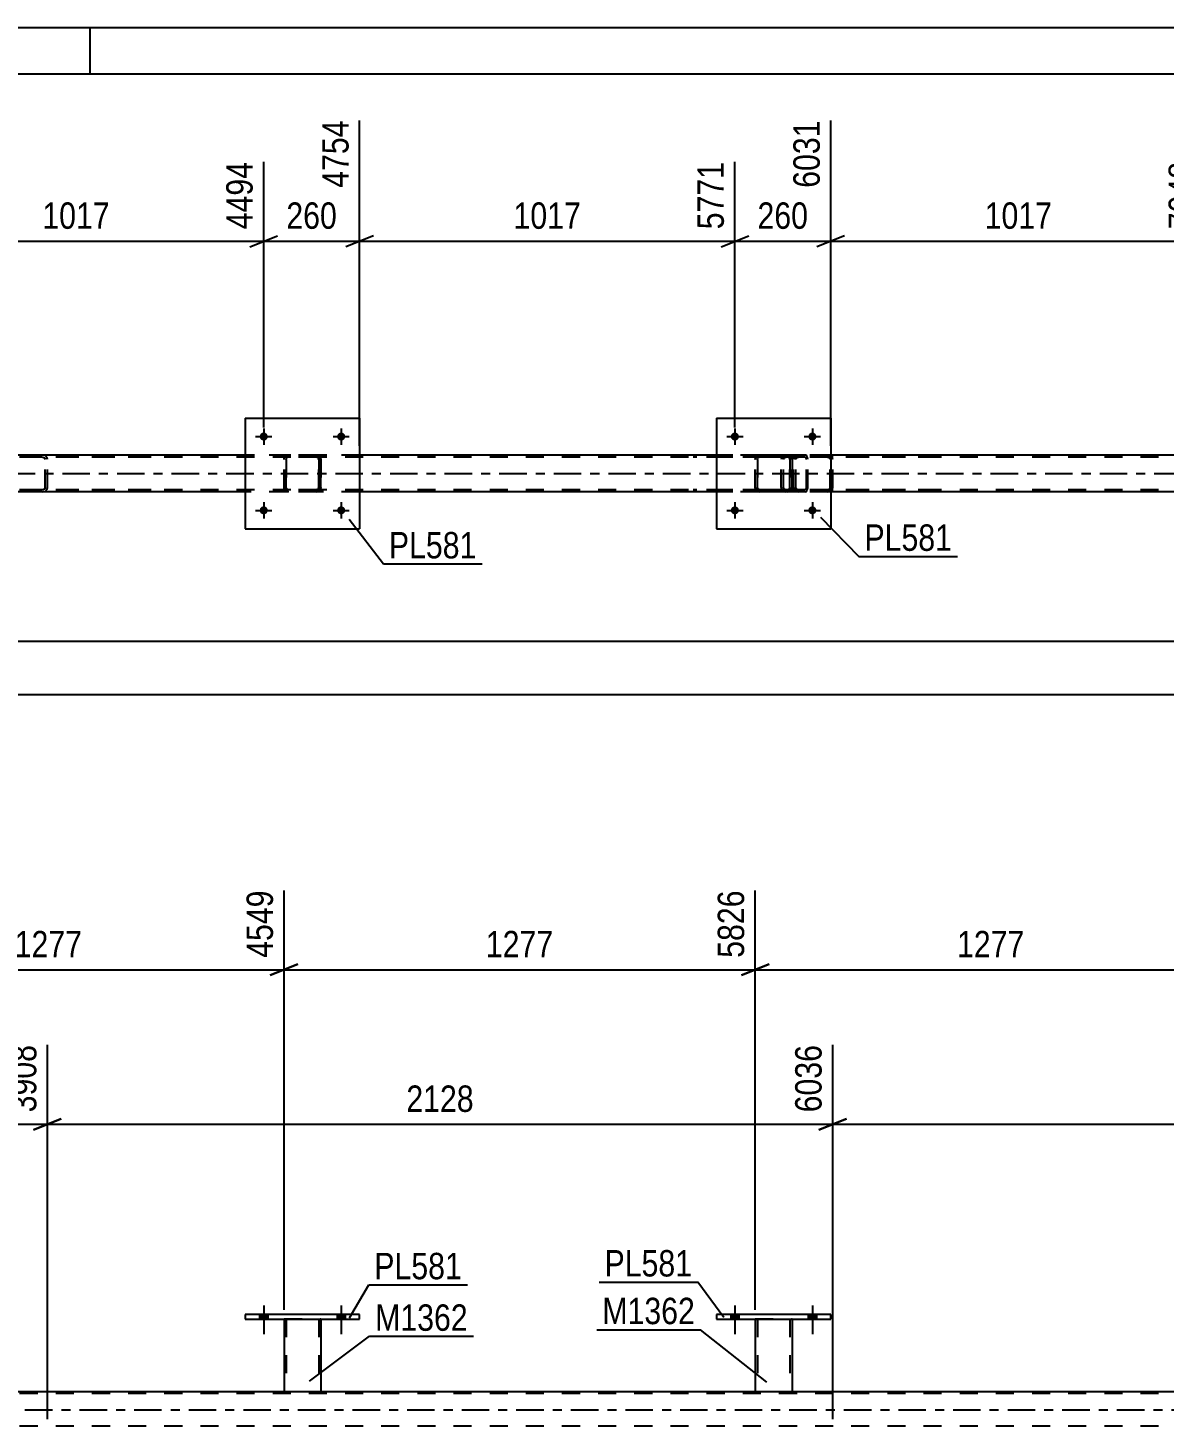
# Model space of a CAD drawing. Header units: millimetres. Extents: x 0 to 841, y 0 to 594.
# Drawn here: x 204.3 to 327.4, y 442.4 to 594 of the extents above; entities that cross this region are included whole.
import ezdxf

# ---------------------------------------------------------------- set-up
doc = ezdxf.new("R2010")
doc.units = ezdxf.units.MM
doc.linetypes.add('DXK_LINE_DOT2', pattern=[3.9198, 1.9599, -1.9599])
doc.linetypes.add('DXK_LINE_DOT3', pattern=[5.9187, 2.979, -0.9799, 0.9799, -0.9799])
doc.styles.add('Arial Narrow', font='ARIALN.TTF', dxfattribs={"height": 0.2})

# ---------------------------------------------------------------- blocks, each defined once
blk = doc.blocks.new('Unknown-103655217-1133 - 12577')
at = {"color": 5, "linetype": 'Continuous'}
for p, q in [((841, 594), (0, 594)), ((211, 589), (211, 594)), ((836, 589), (5, 589))]:
    blk.add_line(p, q, dxfattribs=at)
blk = doc.blocks.new('Part-103655217-2942 - 2877')
at = {"color": 7, "linetype": 'DXK_LINE_DOT2'}
for p, q in [((202.14, 547.38), (202.1, 547.21)), ((202.14, 547.4), (202.14, 547.38)), ((202.36, 547.21), (202.37, 547.3)), ((202.37, 547.3), (202.43, 547.38)), ((202.61, 547.69), (202.42, 547.66)), ((202.43, 547.38), (202.51, 547.43)), ((202.51, 547.43), (202.61, 547.45)), ((217.6, 547.69), (202.61, 547.69)), ((217.6, 547.45), (202.61, 547.45)), ((206.04, 547.66), (205.85, 547.69)), ((205.85, 547.45), (205.94, 547.43)), ((205.94, 547.43), (206.03, 547.38)), ((206.03, 547.38), (206.08, 547.3)), ((206.08, 547.3), (206.1, 547.21)), ((206.32, 547.38), (206.32, 547.4)), ((206.36, 547.21), (206.32, 547.38)), ((202.1, 544.17), (202.1, 547.21)), ((202.36, 544.17), (202.36, 547.21)), ((206.1, 544.17), (206.1, 547.21)), ((206.36, 544.17), (206.36, 547.21)), ((202.1, 544.17), (202.14, 543.99)), ((202.37, 544.08), (202.36, 544.17)), ((202.43, 544), (202.37, 544.08)), ((202.42, 543.73), (202.61, 543.69)), ((202.51, 543.95), (202.43, 544)), ((202.61, 543.93), (202.51, 543.95)), ((217.6, 543.93), (202.61, 543.93)), ((217.6, 543.69), (202.61, 543.69)), ((205.94, 543.95), (205.85, 543.93)), ((205.85, 543.69), (206.04, 543.73)), ((206.03, 544), (205.94, 543.95)), ((206.08, 544.08), (206.03, 544)), ((206.1, 544.17), (206.08, 544.08)), ((206.32, 543.99), (206.36, 544.17))]:
    blk.add_line(p, q, dxfattribs=at)
for centre, start, end in [((202.59, 547.19), 110.7583, 155.68), ((205.87, 547.19), 24.32, 69.2417), ((202.59, 544.19), 204.32, 249.2417), ((205.87, 544.19), 290.7583, 335.68)]:
    blk.add_arc(centre, 0.496, start, end, dxfattribs=at)
blk = doc.blocks.new('Part-103655217-2930 - 2877')
at = {"color": 7, "linetype": 'DXK_LINE_DOT2'}
for p, q in [((288.51, 547.69), (276.35, 547.69)), ((288.51, 547.45), (276.35, 547.45)), ((285.95, 547.4), (285.92, 547.21)), ((286.17, 547.21), (286.19, 547.3)), ((286.19, 547.3), (286.24, 547.38)), ((286.42, 547.69), (286.23, 547.66)), ((286.24, 547.38), (286.32, 547.43)), ((286.32, 547.43), (286.42, 547.45)), ((287.23, 547.45), (287.23, 547.69)), ((288.61, 547.66), (288.51, 547.69)), ((288.51, 547.45), (288.56, 547.43)), ((288.56, 547.43), (288.61, 547.38)), ((288.7, 547.55), (288.61, 547.66)), ((288.61, 547.38), (288.63, 547.3)), ((288.63, 547.3), (288.65, 547.21)), ((288.76, 547.4), (288.7, 547.55)), ((288.78, 547.21), (288.76, 547.4)), ((285.92, 544.17), (285.92, 547.21)), ((286.17, 544.17), (286.17, 547.21)), ((288.65, 544.17), (288.65, 547.21)), ((288.78, 544.17), (288.78, 547.21)), ((288.51, 543.93), (276.35, 543.93)), ((288.51, 543.69), (276.35, 543.69)), ((285.92, 544.17), (285.95, 543.99)), ((286.19, 544.08), (286.17, 544.17)), ((286.24, 544), (286.19, 544.08)), ((286.23, 543.73), (286.42, 543.69)), ((286.32, 543.95), (286.24, 544)), ((286.42, 543.93), (286.32, 543.95)), ((287.23, 543.69), (287.23, 543.93)), ((288.56, 543.95), (288.51, 543.93)), ((288.51, 543.69), (288.61, 543.73)), ((288.61, 544), (288.56, 543.95)), ((288.63, 544.08), (288.61, 544)), ((288.61, 543.73), (288.7, 543.83)), ((288.65, 544.17), (288.63, 544.08)), ((288.7, 543.83), (288.76, 543.99)), ((288.76, 543.99), (288.78, 544.17))]:
    blk.add_line(p, q, dxfattribs=at)
for centre, start, end in [((286.4, 547.2), 111.1941, 156.1506), ((286.4, 544.19), 203.8494, 248.8059)]:
    blk.add_arc(centre, 0.492, start, end, dxfattribs=at)
blk = doc.blocks.new('Part-103655217-2914 - 2877')
at = {"color": 7, "linetype": 'DXK_LINE_DOT2'}
for p, q in [((750.16, 547.45), (107.37, 547.45)), ((750.16, 547.69), (125.65, 547.69)), ((240.21, 547.69), (227.81, 547.69)), ((291.29, 547.69), (278.89, 547.69)), ((750.16, 543.93), (107.37, 543.93)), ((240.21, 543.69), (227.81, 543.69)), ((291.29, 543.69), (278.89, 543.69))]:
    blk.add_line(p, q, dxfattribs=at)
at = {"color": 2, "linetype": 'Continuous'}
for p, q in [((227.81, 547.69), (189.13, 547.69)), ((278.89, 547.69), (240.21, 547.69)), ((329.97, 547.69), (291.29, 547.69)), ((227.81, 543.69), (189.13, 543.69)), ((278.89, 543.69), (240.21, 543.69)), ((329.97, 543.69), (291.29, 543.69))]:
    blk.add_line(p, q, dxfattribs=at)
at = {"color": 7, "linetype": 'DXK_LINE_DOT3'}
blk.add_line((107.37, 545.69), (750.16, 545.69), dxfattribs=at)
blk = doc.blocks.new('Part-103655217-2931 - 2877')
at = {"color": 7, "linetype": 'DXK_LINE_DOT2'}
for p, q in [((287.27, 547.4), (287.23, 547.21)), ((287.49, 547.21), (287.51, 547.3)), ((287.51, 547.3), (287.56, 547.38)), ((287.74, 547.69), (287.55, 547.66)), ((287.56, 547.38), (287.65, 547.43)), ((287.65, 547.43), (287.74, 547.45)), ((302.73, 547.69), (287.74, 547.69)), ((302.73, 547.45), (287.74, 547.45)), ((291.18, 547.66), (290.98, 547.69)), ((290.98, 547.45), (291.08, 547.43)), ((291.08, 547.43), (291.16, 547.38)), ((291.16, 547.38), (291.22, 547.3)), ((291.22, 547.3), (291.23, 547.21)), ((291.45, 547.38), (291.45, 547.4)), ((291.49, 547.21), (291.45, 547.38)), ((287.23, 544.17), (287.23, 547.21)), ((287.49, 544.17), (287.49, 547.21)), ((291.23, 544.17), (291.23, 547.21)), ((291.49, 544.17), (291.49, 547.21)), ((287.23, 544.17), (287.27, 543.99)), ((287.51, 544.08), (287.49, 544.17)), ((287.56, 544), (287.51, 544.08)), ((287.55, 543.73), (287.74, 543.69)), ((287.65, 543.95), (287.56, 544)), ((287.74, 543.93), (287.65, 543.95)), ((302.73, 543.93), (287.74, 543.93)), ((302.73, 543.69), (287.74, 543.69)), ((291.08, 543.95), (290.98, 543.93)), ((290.98, 543.69), (291.18, 543.73)), ((291.16, 544), (291.08, 543.95)), ((291.22, 544.08), (291.16, 544)), ((291.23, 544.17), (291.22, 544.08)), ((291.45, 543.99), (291.49, 544.17))]:
    blk.add_line(p, q, dxfattribs=at)
for centre, start, end in [((287.72, 547.19), 110.7583, 155.68), ((291, 547.19), 24.32, 69.2417), ((287.72, 544.19), 204.32, 249.2417), ((291, 544.19), 290.7583, 335.68)]:
    blk.add_arc(centre, 0.496, start, end, dxfattribs=at)
blk = doc.blocks.new('Part-103655217-3071 - 2877')
at = {"color": 2, "linetype": 'Continuous'}
for p, q in [((227.81, 551.69), (227.81, 539.69)), ((227.81, 551.69), (240.21, 551.69)), ((240.21, 551.69), (240.21, 539.69)), ((227.81, 539.69), (240.21, 539.69))]:
    blk.add_line(p, q, dxfattribs=at)
blk = doc.blocks.new('Part-103655217-3072 - 2877')
at = {"color": 7, "linetype": 'DXK_LINE_DOT2'}
for p, q in [((232.01, 547.21), (232.04, 547.4)), ((232.04, 547.4), (232.01, 547.21)), ((232.25, 547.21), (232.26, 547.3)), ((232.25, 547.21), (232.26, 547.3)), ((232.32, 547.38), (232.26, 547.3)), ((232.3, 547.66), (232.49, 547.69)), ((232.49, 547.69), (232.3, 547.66)), ((232.39, 547.43), (232.32, 547.38)), ((232.49, 547.45), (232.39, 547.43)), ((235.53, 547.69), (232.49, 547.69)), ((235.53, 547.45), (232.49, 547.45)), ((235.53, 547.69), (235.71, 547.66)), ((235.71, 547.66), (235.53, 547.69)), ((235.62, 547.43), (235.53, 547.45)), ((235.7, 547.38), (235.62, 547.43)), ((235.7, 547.38), (235.75, 547.3)), ((235.75, 547.3), (235.77, 547.21)), ((235.77, 547.21), (235.75, 547.3)), ((235.97, 547.4), (236.01, 547.21)), ((236.01, 547.21), (235.97, 547.4)), ((232.01, 544.17), (232.01, 547.21)), ((232.01, 547.21), (232.01, 547.21)), ((232.01, 544.17), (232.01, 547.21)), ((232.25, 544.17), (232.25, 547.21)), ((232.25, 547.21), (232.25, 547.21)), ((232.25, 547.21), (232.25, 544.17)), ((235.77, 544.17), (235.77, 547.21)), ((235.77, 547.21), (235.77, 547.21)), ((235.77, 547.21), (235.77, 544.17)), ((236.01, 544.17), (236.01, 547.21)), ((236.01, 547.21), (236.01, 547.21)), ((236.01, 547.21), (236.01, 544.17)), ((232.01, 544.17), (232.01, 544.17)), ((232.04, 543.99), (232.01, 544.17)), ((232.01, 544.17), (232.04, 543.99)), ((232.25, 544.17), (232.25, 544.17)), ((232.26, 544.08), (232.25, 544.17)), ((232.26, 544.08), (232.25, 544.17)), ((232.32, 544), (232.26, 544.08)), ((232.49, 543.69), (232.3, 543.73)), ((232.3, 543.73), (232.49, 543.69)), ((232.39, 543.95), (232.32, 544)), ((232.49, 543.93), (232.39, 543.95)), ((235.53, 543.93), (232.49, 543.93)), ((235.53, 543.69), (232.49, 543.69)), ((235.62, 543.95), (235.53, 543.93)), ((235.71, 543.73), (235.53, 543.69)), ((235.53, 543.69), (235.71, 543.73)), ((235.7, 544), (235.62, 543.95)), ((235.75, 544.08), (235.7, 544)), ((235.77, 544.17), (235.75, 544.08)), ((235.75, 544.08), (235.77, 544.17)), ((235.77, 544.17), (235.77, 544.17)), ((236.01, 544.17), (235.97, 543.99)), ((235.97, 543.99), (236.01, 544.17)), ((236.01, 544.17), (236.01, 544.17))]:
    blk.add_line(p, q, dxfattribs=at)
at = {"color": 7, "linetype": 'DXK_LINE_DOT3'}
blk.add_line((234.01, 545.69), (234.01, 545.69), dxfattribs=at)
at = {"color": 7, "linetype": 'DXK_LINE_DOT2'}
for centre, start, end in [((232.49, 547.21), 112.5, 157.5), ((232.49, 547.21), 112.5, 157.5), ((235.53, 547.21), 22.5, 67.5), ((235.53, 547.21), 22.5, 67.5), ((232.49, 544.17), 202.5, 247.5), ((232.49, 544.17), 202.5, 247.5), ((235.53, 544.17), 292.5, 337.5), ((235.53, 544.17), 292.5, 337.5)]:
    blk.add_arc(centre, 0.48, start, end, dxfattribs=at)
blk = doc.blocks.new('Part-103655217-3077 - 2877')
at = {"color": 2, "linetype": 'Continuous'}
for p, q in [((278.89, 551.69), (278.89, 539.69)), ((278.89, 551.69), (291.29, 551.69)), ((291.29, 551.69), (291.29, 539.69)), ((278.89, 539.69), (291.29, 539.69))]:
    blk.add_line(p, q, dxfattribs=at)
blk = doc.blocks.new('Part-103655217-3078 - 2877')
at = {"color": 7, "linetype": 'DXK_LINE_DOT2'}
for p, q in [((283.09, 547.21), (283.12, 547.4)), ((283.12, 547.4), (283.09, 547.21)), ((283.33, 547.21), (283.34, 547.3)), ((283.33, 547.21), (283.34, 547.3)), ((283.4, 547.38), (283.34, 547.3)), ((283.38, 547.66), (283.57, 547.69)), ((283.57, 547.69), (283.38, 547.66)), ((283.47, 547.43), (283.4, 547.38)), ((283.57, 547.45), (283.47, 547.43)), ((286.61, 547.69), (283.57, 547.69)), ((286.61, 547.45), (283.57, 547.45)), ((286.61, 547.69), (286.79, 547.66)), ((286.79, 547.66), (286.61, 547.69)), ((286.7, 547.43), (286.61, 547.45)), ((286.78, 547.38), (286.7, 547.43)), ((286.78, 547.38), (286.83, 547.3)), ((286.83, 547.3), (286.85, 547.21)), ((286.85, 547.21), (286.83, 547.3)), ((287.05, 547.4), (287.09, 547.21)), ((287.09, 547.21), (287.05, 547.4)), ((283.09, 544.17), (283.09, 547.21)), ((283.09, 547.21), (283.09, 547.21)), ((283.09, 544.17), (283.09, 547.21)), ((283.33, 544.17), (283.33, 547.21)), ((283.33, 547.21), (283.33, 547.21)), ((283.33, 547.21), (283.33, 544.17)), ((286.85, 544.17), (286.85, 547.21)), ((286.85, 547.21), (286.85, 547.21)), ((286.85, 547.21), (286.85, 544.17)), ((287.09, 544.17), (287.09, 547.21)), ((287.09, 547.21), (287.09, 547.21)), ((287.09, 547.21), (287.09, 544.17)), ((283.09, 544.17), (283.09, 544.17)), ((283.12, 543.99), (283.09, 544.17)), ((283.09, 544.17), (283.12, 543.99)), ((283.33, 544.17), (283.33, 544.17)), ((283.34, 544.08), (283.33, 544.17)), ((283.34, 544.08), (283.33, 544.17)), ((283.4, 544), (283.34, 544.08)), ((283.57, 543.69), (283.38, 543.73)), ((283.38, 543.73), (283.57, 543.69)), ((283.47, 543.95), (283.4, 544)), ((283.57, 543.93), (283.47, 543.95)), ((286.61, 543.93), (283.57, 543.93)), ((286.61, 543.69), (283.57, 543.69)), ((286.7, 543.95), (286.61, 543.93)), ((286.79, 543.73), (286.61, 543.69)), ((286.61, 543.69), (286.79, 543.73)), ((286.78, 544), (286.7, 543.95)), ((286.83, 544.08), (286.78, 544)), ((286.85, 544.17), (286.83, 544.08)), ((286.83, 544.08), (286.85, 544.17)), ((286.85, 544.17), (286.85, 544.17)), ((287.09, 544.17), (287.05, 543.99)), ((287.05, 543.99), (287.09, 544.17)), ((287.09, 544.17), (287.09, 544.17))]:
    blk.add_line(p, q, dxfattribs=at)
at = {"color": 7, "linetype": 'DXK_LINE_DOT3'}
blk.add_line((285.09, 545.69), (285.09, 545.69), dxfattribs=at)
at = {"color": 7, "linetype": 'DXK_LINE_DOT2'}
for centre, start, end in [((283.57, 547.21), 112.5, 157.5), ((283.57, 547.21), 112.5, 157.5), ((286.61, 547.21), 22.5, 67.5), ((286.61, 547.21), 22.5, 67.5), ((283.57, 544.17), 202.5, 247.5), ((283.57, 544.17), 202.5, 247.5), ((286.61, 544.17), 292.5, 337.5), ((286.61, 544.17), 292.5, 337.5)]:
    blk.add_arc(centre, 0.48, start, end, dxfattribs=at)
blk = doc.blocks.new('Bolt-103655217-3085 - 2877')
at = {"linetype": 'Continuous'}
for points in [[(230.25, 549.69, -1), (229.37, 549.69, -1)], [(238.65, 549.69, -1), (237.77, 549.69, -1)]]:
    blk.add_hatch(color=1, dxfattribs=at).paths.add_polyline_path(points)
at = {"color": 1, "linetype": 'Continuous'}
for p, q in [((229.81, 550.57), (229.81, 548.81)), ((238.21, 550.57), (238.21, 548.81)), ((228.93, 549.69), (230.69, 549.69)), ((237.33, 549.69), (239.09, 549.69))]:
    blk.add_line(p, q, dxfattribs=at)
blk = doc.blocks.new('Bolt-103655217-3086 - 2877')
at = {"linetype": 'Continuous'}
for points in [[(230.25, 541.69, -1), (229.37, 541.69, -1)], [(238.65, 541.69, -1), (237.77, 541.69, -1)]]:
    blk.add_hatch(color=1, dxfattribs=at).paths.add_polyline_path(points)
at = {"color": 1, "linetype": 'Continuous'}
for p, q in [((228.93, 541.69), (230.69, 541.69)), ((229.81, 542.57), (229.81, 540.81)), ((237.33, 541.69), (239.09, 541.69)), ((238.21, 542.57), (238.21, 540.81))]:
    blk.add_line(p, q, dxfattribs=at)
blk = doc.blocks.new('Bolt-103655217-3087 - 2877')
at = {"linetype": 'Continuous'}
for points in [[(281.33, 549.69, -1), (280.45, 549.69, -1)], [(289.73, 549.69, -1), (288.85, 549.69, -1)]]:
    blk.add_hatch(color=1, dxfattribs=at).paths.add_polyline_path(points)
at = {"color": 1, "linetype": 'Continuous'}
for p, q in [((280.89, 550.57), (280.89, 548.81)), ((289.29, 550.57), (289.29, 548.81)), ((280.01, 549.69), (281.77, 549.69)), ((288.41, 549.69), (290.17, 549.69))]:
    blk.add_line(p, q, dxfattribs=at)
blk = doc.blocks.new('Bolt-103655217-3088 - 2877')
at = {"linetype": 'Continuous'}
for points in [[(281.33, 541.69, -1), (280.45, 541.69, -1)], [(289.73, 541.69, -1), (288.85, 541.69, -1)]]:
    blk.add_hatch(color=1, dxfattribs=at).paths.add_polyline_path(points)
at = {"color": 1, "linetype": 'Continuous'}
for p, q in [((280.01, 541.69), (281.77, 541.69)), ((280.89, 542.57), (280.89, 540.81)), ((288.41, 541.69), (290.17, 541.69)), ((289.29, 542.57), (289.29, 540.81))]:
    blk.add_line(p, q, dxfattribs=at)
blk = doc.blocks.new('Bolt-103655217-3750 - 3748')
at = {"linetype": 'Continuous'}
for points in [[(229.37, 453.99), (230.25, 453.99), (230.25, 454.47), (229.37, 454.47)], [(237.77, 453.99), (238.65, 453.99), (238.65, 454.47), (237.77, 454.47)]]:
    blk.add_hatch(color=1, dxfattribs=at).paths.add_polyline_path(points)
at = {"color": 1, "linetype": 'Continuous'}
for p, q in [((229.81, 455.47), (229.81, 452.35)), ((238.21, 455.47), (238.21, 452.35)), ((229.37, 454.47), (229.37, 453.99)), ((230.25, 454.47), (230.25, 453.99)), ((237.77, 454.47), (237.77, 453.99)), ((238.65, 454.47), (238.65, 453.99))]:
    blk.add_line(p, q, dxfattribs=at)
blk = doc.blocks.new('Bolt-103655217-3759 - 3748')
at = {"linetype": 'Continuous'}
for points in [[(280.45, 453.99), (281.33, 453.99), (281.33, 454.47), (280.45, 454.47)], [(288.85, 453.99), (289.73, 453.99), (289.73, 454.47), (288.85, 454.47)]]:
    blk.add_hatch(color=1, dxfattribs=at).paths.add_polyline_path(points)
at = {"color": 1, "linetype": 'Continuous'}
for p, q in [((280.89, 455.47), (280.89, 452.35)), ((289.29, 455.47), (289.29, 452.35)), ((280.45, 454.47), (280.45, 453.99)), ((281.33, 454.47), (281.33, 453.99)), ((288.85, 454.47), (288.85, 453.99)), ((289.73, 454.47), (289.73, 453.99))]:
    blk.add_line(p, q, dxfattribs=at)
blk = doc.blocks.new('Bolt-103655217-3760 - 3748')
at = {"linetype": 'Continuous'}
for points in [[(280.45, 453.99), (281.33, 453.99), (281.33, 454.47), (280.45, 454.47)], [(288.85, 453.99), (289.73, 453.99), (289.73, 454.47), (288.85, 454.47)]]:
    blk.add_hatch(color=1, dxfattribs=at).paths.add_polyline_path(points)
at = {"color": 1, "linetype": 'Continuous'}
for p, q in [((280.89, 455.47), (280.89, 452.35)), ((289.29, 455.47), (289.29, 452.35)), ((280.45, 454.47), (280.45, 453.99)), ((281.33, 454.47), (281.33, 453.99)), ((288.85, 454.47), (288.85, 453.99)), ((289.73, 454.47), (289.73, 453.99))]:
    blk.add_line(p, q, dxfattribs=at)
blk = doc.blocks.new('Bolt-103655217-3761 - 3748')
at = {"linetype": 'Continuous'}
for points in [[(229.37, 453.99), (230.25, 453.99), (230.25, 454.47), (229.37, 454.47)], [(237.77, 453.99), (238.65, 453.99), (238.65, 454.47), (237.77, 454.47)]]:
    blk.add_hatch(color=1, dxfattribs=at).paths.add_polyline_path(points)
at = {"color": 1, "linetype": 'Continuous'}
for p, q in [((229.81, 455.47), (229.81, 452.35)), ((238.21, 455.47), (238.21, 452.35)), ((229.37, 454.47), (229.37, 453.99)), ((230.25, 454.47), (230.25, 453.99)), ((237.77, 454.47), (237.77, 453.99)), ((238.65, 454.47), (238.65, 453.99))]:
    blk.add_line(p, q, dxfattribs=at)
blk = doc.blocks.new('Part-103655217-3789 - 3748')
at = {"color": 2, "linetype": 'Continuous'}
for p, q in [((278.89, 454.47), (278.89, 453.99)), ((291.29, 454.47), (278.89, 454.47)), ((278.89, 453.99), (291.29, 453.99)), ((291.29, 453.99), (291.29, 454.47))]:
    blk.add_line(p, q, dxfattribs=at)
blk = doc.blocks.new('Part-103655217-3794 - 3748')
at = {"color": 7, "linetype": 'DXK_LINE_DOT2'}
for p, q in [((232.01, 454), (236.01, 454)), ((232.01, 453.99), (232.01, 454)), ((232.01, 454), (232.01, 453.99)), ((232.25, 454), (232.25, 446.15)), ((235.77, 454), (235.77, 446.15)), ((236.01, 454), (236.01, 453.99)), ((236.01, 453.99), (236.01, 454)), ((235.71, 446.15), (235.75, 446.15)), ((235.71, 446.15), (235.75, 446.15)), ((235.75, 446.15), (235.77, 446.15)), ((235.75, 446.15), (235.77, 446.15))]:
    blk.add_line(p, q, dxfattribs=at)
at = {"color": 2, "linetype": 'Continuous'}
for p, q in [((232.01, 453.99), (232.01, 446.15)), ((236.01, 453.99), (236.01, 446.15)), ((232.01, 446.15), (236.01, 446.15))]:
    blk.add_line(p, q, dxfattribs=at)
blk = doc.blocks.new('Part-103655217-3799 - 3748')
at = {"color": 2, "linetype": 'Continuous'}
for p, q in [((227.81, 454.47), (227.81, 453.99)), ((240.21, 454.47), (227.81, 454.47)), ((227.81, 453.99), (240.21, 453.99)), ((240.21, 453.99), (240.21, 454.47))]:
    blk.add_line(p, q, dxfattribs=at)
blk = doc.blocks.new('Part-103655217-3844 - 3748')
at = {"color": 7, "linetype": 'DXK_LINE_DOT2'}
for p, q in [((283.09, 454), (287.09, 454)), ((283.09, 453.99), (283.09, 454)), ((283.09, 454), (283.09, 453.99)), ((283.33, 454), (283.33, 446.15)), ((286.85, 454), (286.85, 446.15)), ((287.09, 454), (287.09, 453.99)), ((287.09, 453.99), (287.09, 454)), ((286.79, 446.15), (286.83, 446.15)), ((286.79, 446.15), (286.83, 446.15)), ((286.83, 446.15), (286.85, 446.15)), ((286.83, 446.15), (286.85, 446.15))]:
    blk.add_line(p, q, dxfattribs=at)
at = {"color": 2, "linetype": 'Continuous'}
for p, q in [((283.09, 453.99), (283.09, 446.15)), ((287.09, 453.99), (287.09, 446.15)), ((283.09, 446.15), (287.09, 446.15))]:
    blk.add_line(p, q, dxfattribs=at)
blk = doc.blocks.new('Part-103655217-3988 - 3748')
at = {"color": 2, "linetype": 'Continuous'}
blk.add_line((50.04, 446.15), (750.16, 446.15), dxfattribs=at)
at = {"color": 7, "linetype": 'DXK_LINE_DOT2'}
for p, q in [((750.16, 445.91), (50.04, 445.91)), ((750.16, 442.39), (50.04, 442.39))]:
    blk.add_line(p, q, dxfattribs=at)
at = {"color": 7, "linetype": 'DXK_LINE_DOT3'}
blk.add_line((50.04, 444.15), (750.16, 444.15), dxfattribs=at)
blk = doc.blocks.new('StraightDimension-103655217-7975 - 2877')
at = {"color": 7, "linetype": 'Continuous'}
blk.add_line((65.45, 527.51), (750.16, 527.51), dxfattribs=at)
blk = doc.blocks.new('StraightDimension-103655217-3394 - 2877')
at = {"color": 7, "linetype": 'Continuous'}
for p, q in [((291.29, 548.69), (291.29, 583.98)), ((331.97, 550.69), (331.97, 579.48)), ((292.79, 571.47), (289.79, 570.27)), ((291.29, 570.87), (331.97, 570.87)), ((330.47, 570.27), (333.47, 571.47))]:
    blk.add_line(p, q, dxfattribs=at)
at = {"color": 0, "linetype": 'Continuous'}
blk.add_wipeout([(331.37, 580.08), (327.17, 580.08), (327.17, 571.57), (331.37, 571.57)], dxfattribs=at)
at = {"color": 0}
blk.add_wipeout([(315.88, 571.62), (315.88, 575.82), (307.37, 575.82), (307.37, 571.62)], dxfattribs=at)
at = {"color": 3, "linetype": 'Continuous', "style": 'Arial Narrow'}
blk.add_text('7048', height=2.863, rotation=90.0002, dxfattribs=at).set_placement((330.77, 572.17))
at = {"color": 3, "style": 'Arial Narrow'}
blk.add_text('1017', height=2.863, dxfattribs=at).set_placement((307.97, 572.22))
blk = doc.blocks.new('StraightDimension-103655217-3412 - 2877')
at = {"color": 7, "linetype": 'Continuous'}
for p, q in [((291.29, 548.69), (291.29, 583.98)), ((280.89, 550.69), (280.89, 579.48)), ((279.39, 570.27), (282.39, 571.47)), ((280.89, 570.87), (291.29, 570.87)), ((292.79, 571.47), (289.79, 570.27))]:
    blk.add_line(p, q, dxfattribs=at)
at = {"color": 0}
blk.add_wipeout([(289.43, 571.62), (289.43, 575.82), (282.74, 575.82), (282.74, 571.62)], dxfattribs=at)
at = {"color": 3, "style": 'Arial Narrow'}
blk.add_text('260', height=2.863, dxfattribs=at).set_placement((283.34, 572.22))
at = {"color": 0, "linetype": 'Continuous'}
blk.add_wipeout([(290.69, 584.58), (286.49, 584.58), (286.49, 576.07), (290.69, 576.07)], dxfattribs=at)
at = {"color": 3, "linetype": 'Continuous', "style": 'Arial Narrow'}
blk.add_text('6031', height=2.863, rotation=90.0002, dxfattribs=at).set_placement((290.09, 576.67))
blk = doc.blocks.new('StraightDimension-103655217-3430 - 2877')
at = {"color": 7, "linetype": 'Continuous'}
for p, q in [((240.21, 548.69), (240.21, 583.98)), ((280.89, 550.69), (280.89, 579.48)), ((241.71, 571.47), (238.71, 570.27)), ((240.21, 570.87), (280.89, 570.87)), ((279.39, 570.27), (282.39, 571.47))]:
    blk.add_line(p, q, dxfattribs=at)
at = {"color": 0, "linetype": 'Continuous'}
blk.add_wipeout([(280.29, 580.08), (276.09, 580.08), (276.09, 571.57), (280.29, 571.57)], dxfattribs=at)
at = {"color": 0}
blk.add_wipeout([(264.8, 571.62), (264.8, 575.82), (256.29, 575.82), (256.29, 571.62)], dxfattribs=at)
at = {"color": 3, "linetype": 'Continuous', "style": 'Arial Narrow'}
blk.add_text('5771', height=2.863, rotation=90.0002, dxfattribs=at).set_placement((279.69, 572.17))
at = {"color": 3, "style": 'Arial Narrow'}
blk.add_text('1017', height=2.863, dxfattribs=at).set_placement((256.89, 572.22))
blk = doc.blocks.new('StraightDimension-103655217-3448 - 2877')
at = {"color": 7, "linetype": 'Continuous'}
for p, q in [((240.21, 548.69), (240.21, 583.98)), ((229.81, 550.69), (229.81, 579.48)), ((228.31, 570.27), (231.31, 571.47)), ((229.81, 570.87), (240.21, 570.87)), ((241.71, 571.47), (238.71, 570.27))]:
    blk.add_line(p, q, dxfattribs=at)
at = {"color": 0}
blk.add_wipeout([(238.35, 571.62), (238.35, 575.82), (231.66, 575.82), (231.66, 571.62)], dxfattribs=at)
at = {"color": 3, "style": 'Arial Narrow'}
blk.add_text('260', height=2.863, dxfattribs=at).set_placement((232.26, 572.22))
at = {"color": 0, "linetype": 'Continuous'}
blk.add_wipeout([(239.61, 584.58), (235.41, 584.58), (235.41, 576.07), (239.61, 576.07)], dxfattribs=at)
at = {"color": 3, "linetype": 'Continuous', "style": 'Arial Narrow'}
blk.add_text('4754', height=2.863, rotation=90.0002, dxfattribs=at).set_placement((239.01, 576.67))
blk = doc.blocks.new('StraightDimension-103655217-3466 - 2877')
at = {"color": 7, "linetype": 'Continuous'}
for p, q in [((189.13, 548.69), (189.13, 583.98)), ((229.81, 550.69), (229.81, 579.48)), ((190.63, 571.47), (187.63, 570.27)), ((189.13, 570.87), (229.81, 570.87)), ((228.31, 570.27), (231.31, 571.47))]:
    blk.add_line(p, q, dxfattribs=at)
at = {"color": 0, "linetype": 'Continuous'}
blk.add_wipeout([(229.21, 580.08), (225.01, 580.08), (225.01, 571.57), (229.21, 571.57)], dxfattribs=at)
at = {"color": 0}
blk.add_wipeout([(213.72, 571.62), (213.72, 575.82), (205.21, 575.82), (205.21, 571.62)], dxfattribs=at)
at = {"color": 3, "linetype": 'Continuous', "style": 'Arial Narrow'}
blk.add_text('4494', height=2.863, rotation=90.0002, dxfattribs=at).set_placement((228.61, 572.17))
at = {"color": 3, "style": 'Arial Narrow'}
blk.add_text('1017', height=2.863, dxfattribs=at).set_placement((205.81, 572.22))
blk = doc.blocks.new('StraightDimension-103655217-3628 - 2877')
at = {"color": 7, "linetype": 'Continuous'}
blk.add_line((64.81, 521.72), (750.8, 521.72), dxfattribs=at)
blk = doc.blocks.new('StraightDimension-103655217-8918 - 3748')
at = {"color": 7, "linetype": 'Continuous'}
for p, q in [((180.93, 455), (180.93, 500.48)), ((232.01, 455), (232.01, 500.48)), ((182.43, 492.47), (179.43, 491.27)), ((180.93, 491.87), (232.01, 491.87)), ((230.51, 491.27), (233.51, 492.47))]:
    blk.add_line(p, q, dxfattribs=at)
at = {"color": 0, "linetype": 'Continuous'}
blk.add_wipeout([(231.41, 501.08), (227.21, 501.08), (227.21, 492.57), (231.41, 492.57)], dxfattribs=at)
at = {"color": 0}
blk.add_wipeout([(210.72, 492.62), (210.72, 496.82), (202.21, 496.82), (202.21, 492.62)], dxfattribs=at)
at = {"color": 3, "linetype": 'Continuous', "style": 'Arial Narrow'}
blk.add_text('4549', height=2.863, rotation=90.0002, dxfattribs=at).set_placement((230.81, 493.17))
at = {"color": 3, "style": 'Arial Narrow'}
blk.add_text('1277', height=2.863, dxfattribs=at).set_placement((202.81, 493.22))
blk = doc.blocks.new('StraightDimension-103655217-10936 - 3748')
at = {"color": 7, "linetype": 'Continuous'}
for p, q in [((291.49, 443.15), (291.49, 483.72)), ((376.62, 443.16), (376.62, 483.72)), ((292.99, 475.71), (289.99, 474.51)), ((291.49, 475.11), (376.62, 475.11)), ((375.12, 474.51), (378.12, 475.71))]:
    blk.add_line(p, q, dxfattribs=at)
at = {"color": 0, "linetype": 'Continuous'}
blk.add_wipeout([(376.02, 484.32), (371.82, 484.32), (371.82, 475.81), (376.02, 475.81)], dxfattribs=at)
at = {"color": 0}
blk.add_wipeout([(338.31, 475.86), (338.31, 480.06), (329.8, 480.06), (329.8, 475.86)], dxfattribs=at)
at = {"color": 3, "linetype": 'Continuous', "style": 'Arial Narrow'}
blk.add_text('8165', height=2.863, rotation=90.0002, dxfattribs=at).set_placement((375.42, 476.41))
at = {"color": 3, "style": 'Arial Narrow'}
blk.add_text('2128', height=2.863, dxfattribs=at).set_placement((330.4, 476.46))
blk = doc.blocks.new('StraightDimension-103655217-8916 - 3748')
at = {"color": 7, "linetype": 'Continuous'}
for p, q in [((283.09, 455), (283.09, 500.48)), ((334.17, 455), (334.17, 500.48)), ((284.59, 492.47), (281.59, 491.27)), ((283.09, 491.87), (334.17, 491.87)), ((332.67, 491.27), (335.67, 492.47))]:
    blk.add_line(p, q, dxfattribs=at)
at = {"color": 0, "linetype": 'Continuous'}
blk.add_wipeout([(333.57, 501.08), (329.37, 501.08), (329.37, 492.57), (333.57, 492.57)], dxfattribs=at)
at = {"color": 0}
blk.add_wipeout([(312.88, 492.62), (312.88, 496.82), (304.37, 496.82), (304.37, 492.62)], dxfattribs=at)
at = {"color": 3, "linetype": 'Continuous', "style": 'Arial Narrow'}
blk.add_text('7103', height=2.863, rotation=90.0002, dxfattribs=at).set_placement((332.97, 493.17))
at = {"color": 3, "style": 'Arial Narrow'}
blk.add_text('1277', height=2.863, dxfattribs=at).set_placement((304.97, 493.22))
blk = doc.blocks.new('StraightDimension-103655217-10938 - 3748')
at = {"color": 7, "linetype": 'Continuous'}
for p, q in [((121.22, 443.15), (121.22, 488.22)), ((206.36, 443.15), (206.36, 483.72)), ((122.72, 475.71), (119.72, 474.51)), ((121.22, 475.11), (206.36, 475.11)), ((204.86, 474.51), (207.86, 475.71))]:
    blk.add_line(p, q, dxfattribs=at)
at = {"color": 0, "linetype": 'Continuous'}
blk.add_wipeout([(205.76, 484.32), (201.56, 484.32), (201.56, 475.81), (205.76, 475.81)], dxfattribs=at)
at = {"color": 0}
blk.add_wipeout([(168.05, 475.86), (168.05, 480.06), (159.53, 480.06), (159.53, 475.86)], dxfattribs=at)
at = {"color": 3, "linetype": 'Continuous', "style": 'Arial Narrow'}
blk.add_text('3908', height=2.863, rotation=90.0002, dxfattribs=at).set_placement((205.16, 476.41))
at = {"color": 3, "style": 'Arial Narrow'}
blk.add_text('2128', height=2.863, dxfattribs=at).set_placement((160.13, 476.46))
blk = doc.blocks.new('StraightDimension-103655217-8917 - 3748')
at = {"color": 7, "linetype": 'Continuous'}
for p, q in [((232.01, 455), (232.01, 500.48)), ((283.09, 455), (283.09, 500.48)), ((233.51, 492.47), (230.51, 491.27)), ((232.01, 491.87), (283.09, 491.87)), ((281.59, 491.27), (284.59, 492.47))]:
    blk.add_line(p, q, dxfattribs=at)
at = {"color": 0, "linetype": 'Continuous'}
blk.add_wipeout([(282.49, 501.08), (278.29, 501.08), (278.29, 492.57), (282.49, 492.57)], dxfattribs=at)
at = {"color": 0}
blk.add_wipeout([(261.8, 492.62), (261.8, 496.82), (253.29, 496.82), (253.29, 492.62)], dxfattribs=at)
at = {"color": 3, "linetype": 'Continuous', "style": 'Arial Narrow'}
blk.add_text('5826', height=2.863, rotation=90.0002, dxfattribs=at).set_placement((281.89, 493.17))
at = {"color": 3, "style": 'Arial Narrow'}
blk.add_text('1277', height=2.863, dxfattribs=at).set_placement((253.89, 493.22))
blk = doc.blocks.new('StraightDimension-103655217-10937 - 3748')
at = {"color": 7, "linetype": 'Continuous'}
for p, q in [((206.36, 443.15), (206.36, 483.72)), ((291.49, 443.15), (291.49, 483.72)), ((207.86, 475.71), (204.86, 474.51)), ((206.36, 475.11), (291.49, 475.11)), ((289.99, 474.51), (292.99, 475.71))]:
    blk.add_line(p, q, dxfattribs=at)
at = {"color": 0, "linetype": 'Continuous'}
blk.add_wipeout([(290.89, 484.32), (286.69, 484.32), (286.69, 475.81), (290.89, 475.81)], dxfattribs=at)
at = {"color": 0}
blk.add_wipeout([(253.18, 475.86), (253.18, 480.06), (244.67, 480.06), (244.67, 475.86)], dxfattribs=at)
at = {"color": 3, "linetype": 'Continuous', "style": 'Arial Narrow'}
blk.add_text('6036', height=2.863, rotation=90.0002, dxfattribs=at).set_placement((290.29, 476.41))
at = {"color": 3, "style": 'Arial Narrow'}
blk.add_text('2128', height=2.863, dxfattribs=at).set_placement((245.27, 476.46))
blk = doc.blocks.new('Mark-103655217-3067 - 2877')
at = {"color": 0}
blk.add_wipeout([(252.89, 536.48), (252.89, 539.48), (243.38, 539.48), (243.38, 536.48)], dxfattribs=at)
blk.add_wipeout([(252.89, 536.48), (252.89, 539.48), (243.38, 539.48), (243.38, 536.48)], dxfattribs=at)
at = {"color": 30, "linetype": 'Continuous'}
for p, q in [((239.09, 540.72), (242.78, 535.88)), ((242.78, 535.88), (253.49, 535.88))]:
    blk.add_line(p, q, dxfattribs=at)
at = {"color": 3, "style": 'Arial Narrow'}
blk.add_text('PL581', height=2.863, dxfattribs=at).set_placement((243.38, 536.48))
blk = doc.blocks.new('Mark-103655217-3073 - 2877')
at = {"color": 0}
blk.add_wipeout([(304.44, 537.3), (304.44, 540.3), (294.94, 540.3), (294.94, 537.3)], dxfattribs=at)
blk.add_wipeout([(304.44, 537.3), (304.44, 540.3), (294.94, 540.3), (294.94, 537.3)], dxfattribs=at)
at = {"color": 30, "linetype": 'Continuous'}
for p, q in [((290.16, 540.94), (294.34, 536.7)), ((294.34, 536.7), (305.04, 536.7))]:
    blk.add_line(p, q, dxfattribs=at)
at = {"color": 3, "style": 'Arial Narrow'}
blk.add_text('PL581', height=2.863, dxfattribs=at).set_placement((294.94, 537.3))
blk = doc.blocks.new('Mark-103655217-3785 - 3748')
at = {"color": 0}
blk.add_wipeout([(276.26, 458.61), (276.26, 461.61), (266.76, 461.61), (266.76, 458.61)], dxfattribs=at)
blk.add_wipeout([(276.26, 458.61), (276.26, 461.61), (266.76, 461.61), (266.76, 458.61)], dxfattribs=at)
at = {"color": 30, "linetype": 'Continuous'}
for p in [(266.16, 458.01), (279.68, 454.18)]:
    blk.add_line(p, (276.86, 458.01), dxfattribs=at)
at = {"color": 3, "style": 'Arial Narrow'}
blk.add_text('PL581', height=2.863, dxfattribs=at).set_placement((266.76, 458.61))
blk = doc.blocks.new('Mark-103655217-3790 - 3748')
at = {"color": 0}
blk.add_wipeout([(251.95, 452.72), (251.95, 455.72), (241.89, 455.72), (241.89, 452.72)], dxfattribs=at)
blk.add_wipeout([(251.95, 452.72), (251.95, 455.72), (241.89, 455.72), (241.89, 452.72)], dxfattribs=at)
at = {"color": 30, "linetype": 'Continuous'}
for p, q in [((234.78, 447.26), (241.29, 452.12)), ((241.29, 452.12), (252.55, 452.12))]:
    blk.add_line(p, q, dxfattribs=at)
at = {"color": 3, "style": 'Arial Narrow'}
blk.add_text('M1362', height=2.863, dxfattribs=at).set_placement((241.89, 452.72))
blk = doc.blocks.new('Mark-103655217-3795 - 3748')
at = {"color": 0}
blk.add_wipeout([(251.31, 458.31), (251.31, 461.31), (241.8, 461.31), (241.8, 458.31)], dxfattribs=at)
blk.add_wipeout([(251.31, 458.31), (251.31, 461.31), (241.8, 461.31), (241.8, 458.31)], dxfattribs=at)
at = {"color": 30, "linetype": 'Continuous'}
for p, q in [((239.1, 454.12), (241.2, 457.71)), ((241.2, 457.71), (251.91, 457.71))]:
    blk.add_line(p, q, dxfattribs=at)
at = {"color": 3, "style": 'Arial Narrow'}
blk.add_text('PL581', height=2.863, dxfattribs=at).set_placement((241.8, 458.31))
blk = doc.blocks.new('Mark-103655217-3840 - 3748')
at = {"color": 0}
blk.add_wipeout([(276.57, 453.44), (276.57, 456.44), (266.52, 456.44), (266.52, 453.44)], dxfattribs=at)
blk.add_wipeout([(276.57, 453.44), (276.57, 456.44), (266.52, 456.44), (266.52, 453.44)], dxfattribs=at)
at = {"color": 30, "linetype": 'Continuous'}
for p in [(265.92, 452.84), (284.35, 447.15)]:
    blk.add_line(p, (277.17, 452.84), dxfattribs=at)
at = {"color": 3, "style": 'Arial Narrow'}
blk.add_text('M1362', height=2.863, dxfattribs=at).set_placement((266.52, 453.44))

msp = doc.modelspace()

# ---------------------------------------------------------------- block references
for name in ['Unknown-103655217-1133 - 12577', 'Part-103655217-3071 - 2877', 'Bolt-103655217-3085 - 2877', 'Part-103655217-3077 - 2877', 'Bolt-103655217-3087 - 2877', 'Part-103655217-2914 - 2877', 'Part-103655217-2942 - 2877', 'Part-103655217-3072 - 2877', 'Part-103655217-2930 - 2877', 'Part-103655217-3078 - 2877', 'Part-103655217-2931 - 2877', 'Bolt-103655217-3086 - 2877', 'Bolt-103655217-3088 - 2877', 'Bolt-103655217-3750 - 3748', 'Bolt-103655217-3761 - 3748', 'Bolt-103655217-3759 - 3748', 'Bolt-103655217-3760 - 3748', 'Part-103655217-3799 - 3748', 'Part-103655217-3794 - 3748', 'Part-103655217-3789 - 3748', 'Part-103655217-3844 - 3748', 'Part-103655217-3988 - 3748']:
    msp.add_blockref(name, (0, 0))

# ---------------------------------------------------------------- next in the draw order: block references
for name in ['StraightDimension-103655217-3394 - 2877', 'StraightDimension-103655217-7975 - 2877', 'StraightDimension-103655217-8918 - 3748', 'StraightDimension-103655217-10936 - 3748']:
    msp.add_blockref(name, (0, 0))

# ---------------------------------------------------------------- next in the draw order: block references
for name in ['StraightDimension-103655217-3412 - 2877', 'StraightDimension-103655217-3628 - 2877', 'StraightDimension-103655217-8916 - 3748', 'StraightDimension-103655217-10938 - 3748']:
    msp.add_blockref(name, (0, 0))

# ---------------------------------------------------------------- next in the draw order: block references
for name in ['StraightDimension-103655217-3430 - 2877', 'Mark-103655217-3067 - 2877', 'Mark-103655217-3073 - 2877', 'StraightDimension-103655217-8917 - 3748']:
    msp.add_blockref(name, (0, 0))

# ---------------------------------------------------------------- next in the draw order: block references
for name in ['StraightDimension-103655217-3448 - 2877', 'StraightDimension-103655217-10937 - 3748']:
    msp.add_blockref(name, (0, 0))

# ---------------------------------------------------------------- next in the draw order: block references
for name in ['StraightDimension-103655217-3466 - 2877', 'Mark-103655217-3785 - 3748', 'Mark-103655217-3790 - 3748']:
    msp.add_blockref(name, (0, 0))

# ---------------------------------------------------------------- next in the draw order: block references
for name in ['Mark-103655217-3795 - 3748', 'Mark-103655217-3840 - 3748']:
    msp.add_blockref(name, (0, 0))

doc.saveas('drawing.dxf')
